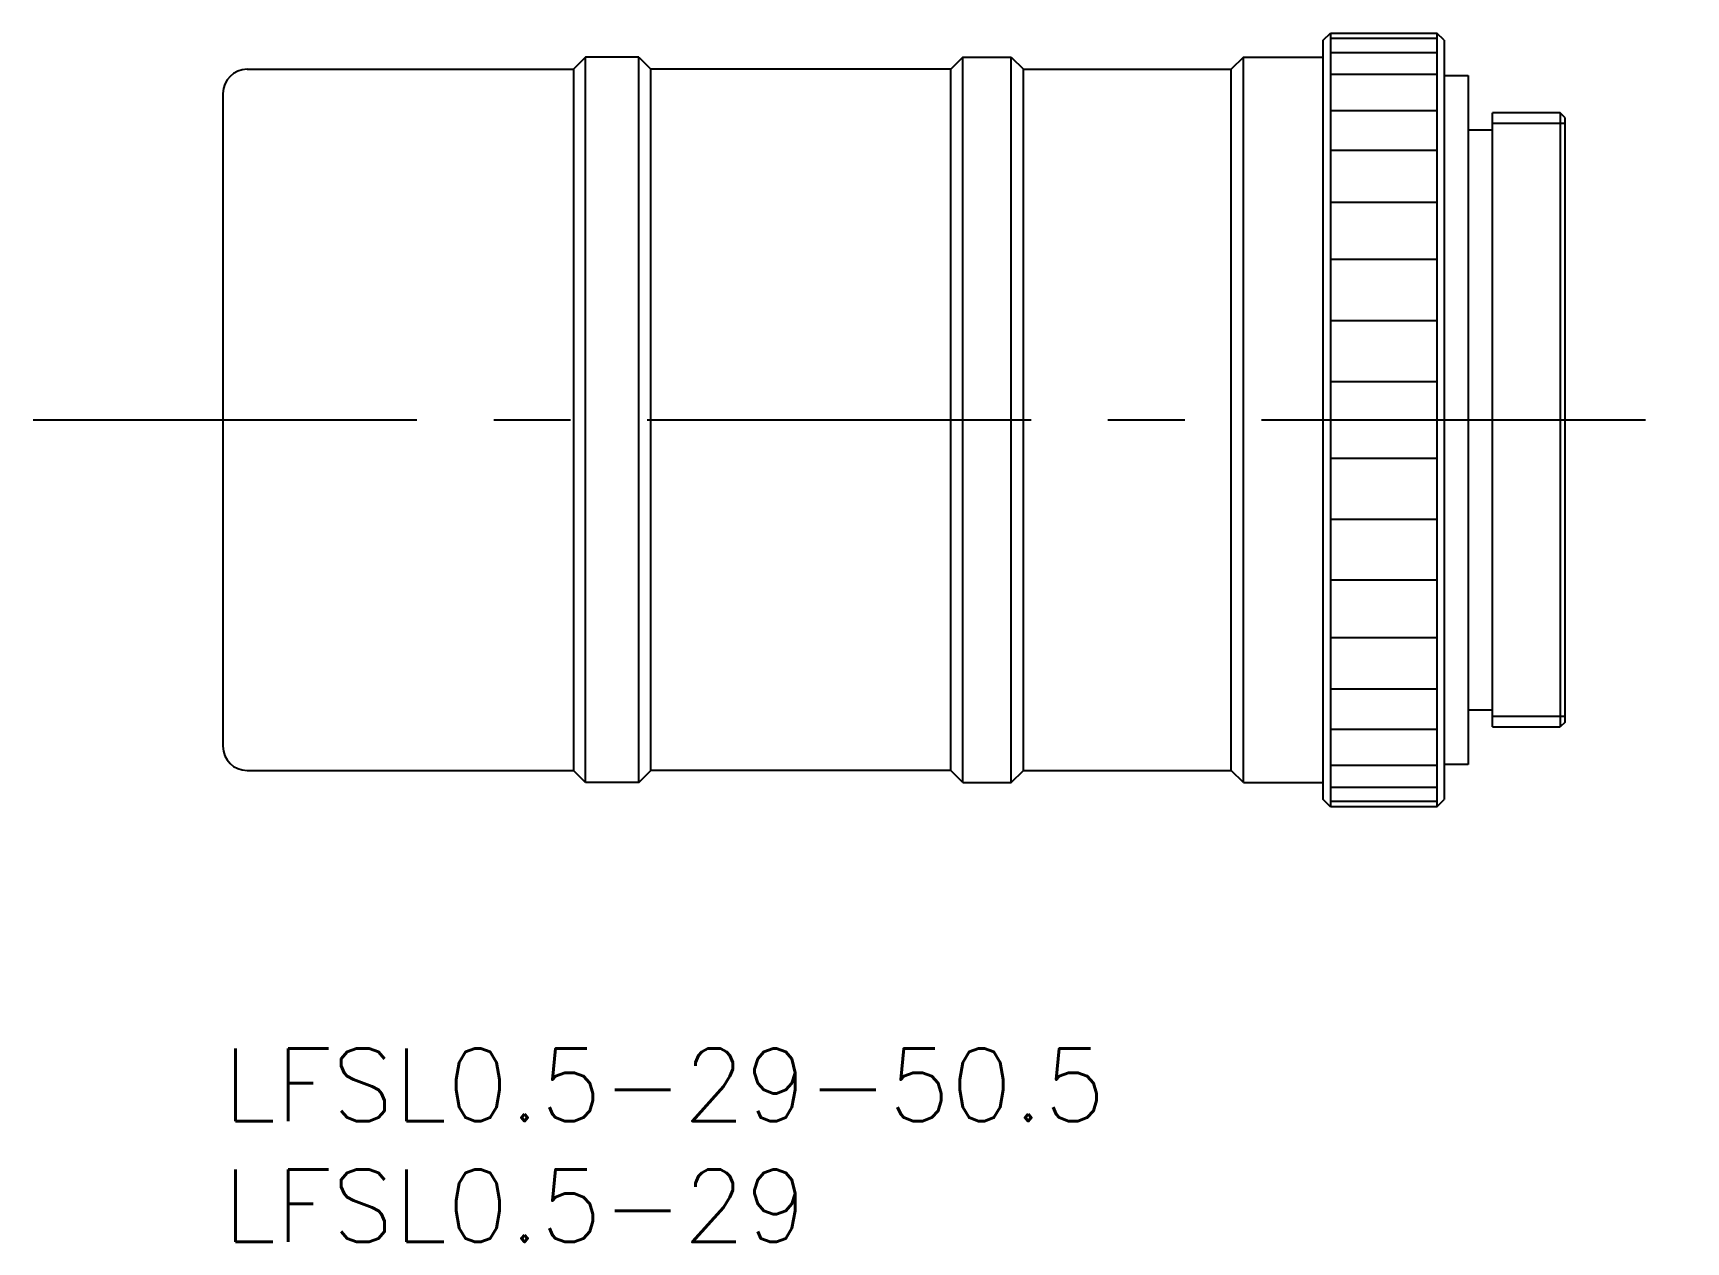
# Model space of a CAD drawing. Extents: x -7.9 to 60.5, y -8 to 42.
import ezdxf

# ---------------------------------------------------------------- set-up
doc = ezdxf.new("R2010")
doc.units = 0
doc.header["$LTSCALE"] = 0.5
doc.linetypes.add('CENTER', pattern=[50.8, 31.75, -6.35, 6.35, -6.35])
for name, color, linetype in [('MSM_CENTER', 1, 'CENTER'), ('MSM_CONTINUOUS', 7, 'CONTINUOUS'), ('MSM_NARROW', 5, 'CONTINUOUS'), ('MSM_PART_NUMBER', 7, 'CONTINUOUS')]:
    doc.layers.add(name, color=color, linetype=linetype)
doc.styles.get("Standard").update_dxf_attribs({"font": 'txt.shx', "height": 3, "bigfont": 'bigfont.shx'})

# ---------------------------------------------------------------- blocks, each defined once
blk = doc.blocks.new('*U2')
at = {"layer": 'MSM_PART_NUMBER'}
blk.add_text('LFSL0.5-29-50.5', height=3, dxfattribs=at).set_placement((0, -3))
blk = doc.blocks.new('*U3')
at = {"layer": 'MSM_PART_NUMBER'}
blk.add_text('LFSL0.5-29', height=3, dxfattribs=at).set_placement((0, -8))

msp = doc.modelspace()

# ---------------------------------------------------------------- linework, layer by layer
at = {"layer": 'MSM_CENTER'}
msp.add_line((-7.852, 26), (60.5, 26), dxfattribs=at)
at = {"layer": 'MSM_CONTINUOUS'}
for p, q in [((45.5, 41.7), (45.8, 42)), ((45.5, 10.3), (45.5, 41.7)), ((45.8, 42), (50.2, 42)), ((50.5, 41.7), (50.2, 42)), ((50.5, 41.7), (50.5, 10.3)), ((1, 40.5), (14.5, 40.5)), ((15, 41), (14.5, 40.5)), ((14.5, 40.5), (14.5, 11.5)), ((17.2, 41), (15, 41)), ((15, 11), (15, 41)), ((17.2, 11), (17.2, 41)), ((17.2, 41), (17.7, 40.5)), ((30.1, 40.5), (17.7, 40.5)), ((17.7, 11.5), (17.7, 40.5)), ((30.6, 41), (30.1, 40.5)), ((30.1, 11.5), (30.1, 40.5)), ((30.6, 41), (32.6, 41)), ((30.6, 11), (30.6, 41)), ((32.6, 41), (33.1, 40.5)), ((32.6, 11), (32.6, 41)), ((33.1, 11.5), (33.1, 40.5)), ((33.1, 40.5), (41.7, 40.5)), ((42.2, 41), (41.7, 40.5)), ((41.7, 11.5), (41.7, 40.5)), ((42.2, 41), (45.5, 41)), ((42.2, 11), (42.2, 41)), ((50.5, 40.25), (51.5, 40.25)), ((51.5, 40.25), (51.5, 11.75)), ((0, 39.5), (0, 12.5)), ((52.5, 13.3), (52.5, 38.7)), ((55.3, 38.7), (52.5, 38.7)), ((55.3, 38.7), (55.3, 13.3)), ((55.5, 38.5), (55.3, 38.7)), ((55.5, 14), (55.5, 38.5)), ((51.5, 38), (52.5, 38)), ((52.5, 14), (51.5, 14)), ((55.5, 13.5), (55.5, 14)), ((52.5, 13.3), (55.3, 13.3)), ((55.5, 13.5), (55.3, 13.3)), ((51.5, 11.75), (50.5, 11.75)), ((1, 11.5), (14.5, 11.5)), ((15, 11), (14.5, 11.5)), ((17.2, 11), (15, 11)), ((17.2, 11), (17.7, 11.5)), ((30.1, 11.5), (17.7, 11.5)), ((30.6, 11), (30.1, 11.5)), ((30.6, 11), (32.6, 11)), ((32.6, 11), (33.1, 11.5)), ((33.1, 11.5), (41.7, 11.5)), ((42.2, 11), (41.7, 11.5)), ((42.2, 11), (45.5, 11)), ((45.8, 10), (45.5, 10.3)), ((50.2, 10), (50.5, 10.3)), ((50.2, 10), (45.8, 10))]:
    msp.add_line(p, q, dxfattribs=at)
for centre, start, end in [((1, 39.5), 90, 180), ((1, 12.5), 180, 270)]:
    msp.add_arc(centre, 1, start, end, dxfattribs=at)
at = {"layer": 'MSM_NARROW'}
for p, q in [((45.8, 42), (45.8, 10)), ((50.2, 41.772), (45.8, 41.772)), ((50.2, 42), (50.2, 10)), ((45.8, 41.195), (50.2, 41.195)), ((50.2, 40.29), (45.8, 40.29)), ((45.8, 38.791), (50.2, 38.791)), ((52.5, 38.268), (55.5, 38.268)), ((50.2, 37.142), (45.8, 37.142)), ((45.8, 35), (50.2, 35)), ((50.2, 32.63), (45.8, 32.63)), ((45.8, 30.105), (50.2, 30.105)), ((45.8, 27.587), (50.2, 27.587)), ((45.8, 24.413), (50.2, 24.413)), ((45.8, 21.895), (50.2, 21.895)), ((50.2, 19.37), (45.8, 19.37)), ((45.8, 17), (50.2, 17)), ((50.2, 14.858), (45.8, 14.858)), ((55.5, 13.731), (52.5, 13.731)), ((45.8, 13.209), (50.2, 13.209)), ((50.2, 11.71), (45.8, 11.71)), ((45.8, 10.805), (50.2, 10.805)), ((45.8, 10.228), (50.2, 10.228))]:
    msp.add_line(p, q, dxfattribs=at)

# ---------------------------------------------------------------- block references
at = {"layer": 'MSM_CONTINUOUS'}
for name in ['*U2', '*U3']:
    msp.add_blockref(name, (0, 0), dxfattribs=at)

doc.saveas('drawing.dxf')
